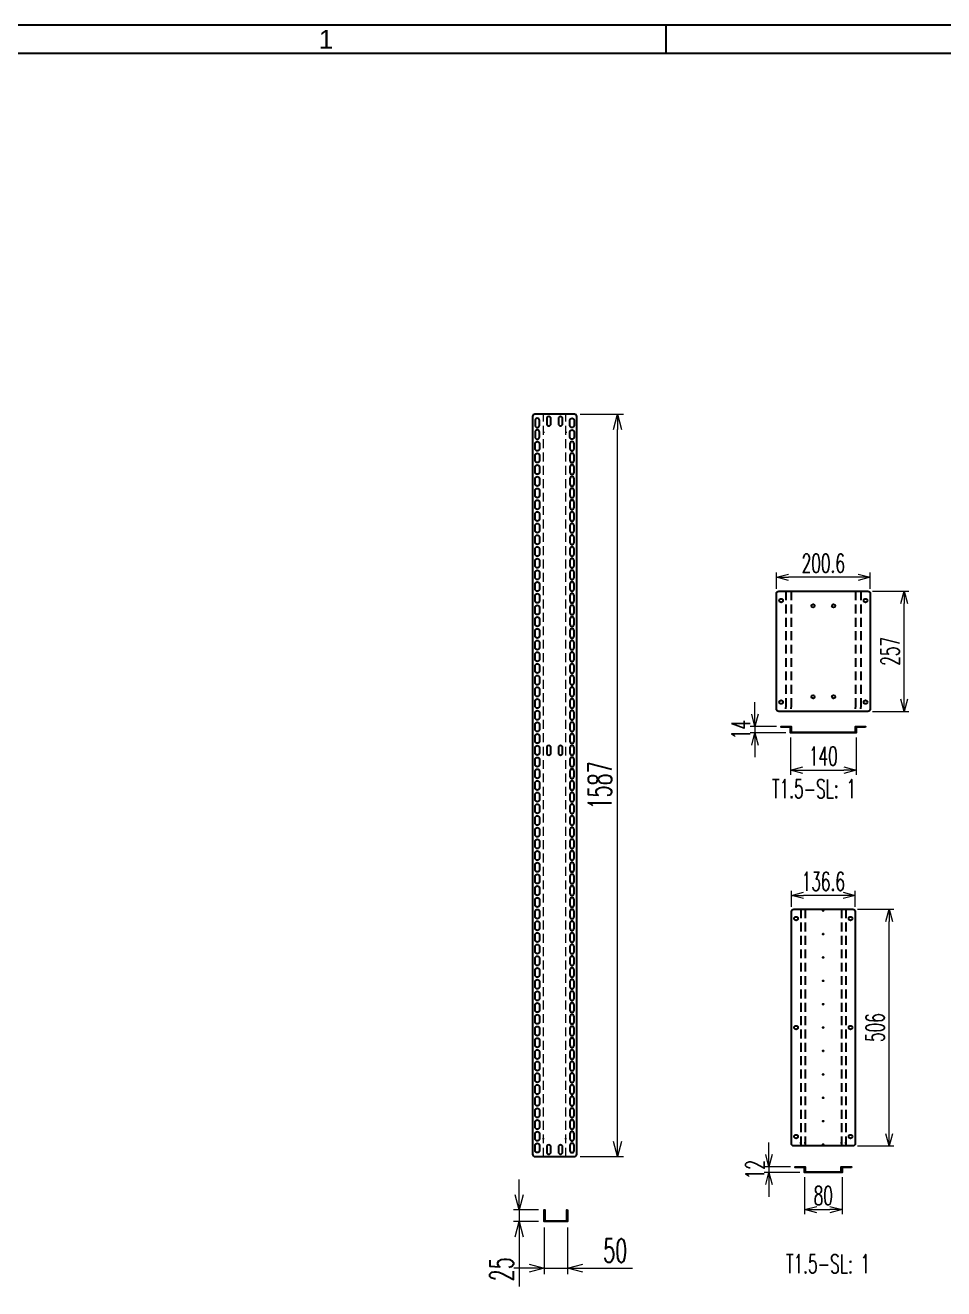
# Model space of a CAD drawing. Header units: millimetres. Extents: x 28713 to 59118, y -54378 to -19615.
# Drawn here: x 53323 to 55287, y -36342 to -33641 of the extents above; entities that cross this region are included whole.
import ezdxf
from ezdxf.enums import TextEntityAlignment as Align

# ---------------------------------------------------------------- set-up
doc = ezdxf.new("R2010")
doc.units = ezdxf.units.MM
doc.header["$LTSCALE"] = 3
doc.linetypes.add('HIDDEN', pattern=[9.525, 6.35, -3.175])
doc.layers.add('@.DM. NÉT ĐỨT', color=8, linetype='HIDDEN', lineweight=9)
for name, color, linetype in [('@.HIDDEN', 8, 'HIDDEN'), ('@.TEXT', 7, 'Continuous'), ('@.VISIBLE', 7, 'Continuous'), ('dim', 7, 'Continuous')]:
    doc.layers.add(name, color=color, linetype=linetype)
doc.styles.add('Ann_w01', font='romans.shx', dxfattribs={"width": 0.6, "bigfont": 'chineset.shx'})
doc.styles.add('Arial', font='arial.ttf')
doc.dimstyles.new('Dim 01_SC20', dxfattribs={"dimscale": 20, "dimtxt": 2, "dimasz": 1.3, "dimexe": 0.5, "dimexo": 0.5, "dimgap": 0.5, "dimtad": 1, "dimdec": 1, "dimzin": 12, "dimdsep": 46, "dimtxsty": 'Ann_w01', "dimblk": 'OPEN30', "dimcen": 1.5, "dimclrd": 6, "dimclre": 6, "dimclrt": 3, "dimadec": 1, "dimazin": 3, "dimtm": 1e-09, "dimtfac": 1, "dimtdec": 1, "dimtix": 1, "dimtmove": 0, "dimatfit": 3, "dimldrblk": 'OPEN30', "dimfxl": 1, "dimtolj": 1, "dimlwd": 20, "dimlwe": 20, "dimarcsym": 0})
doc.dimstyles.new('Dim 01_SC25', dxfattribs={"dimscale": 25, "dimtxt": 2, "dimasz": 1.3, "dimexe": 0.5, "dimexo": 0.5, "dimgap": 0.5, "dimtad": 1, "dimdec": 1, "dimzin": 12, "dimdsep": 46, "dimtxsty": 'Ann_w01', "dimblk": 'OPEN30', "dimcen": 1.5, "dimclrd": 6, "dimclre": 6, "dimclrt": 3, "dimadec": 1, "dimazin": 3, "dimtm": 1e-09, "dimtfac": 1, "dimtdec": 1, "dimtmove": 0, "dimatfit": 3, "dimldrblk": 'OPEN30', "dimfxl": 1, "dimtolj": 1, "dimlwd": 20, "dimlwe": 20, "dimarcsym": 0})

# ---------------------------------------------------------------- blocks, each defined once
blk = doc.blocks.new('_Open30')
at = {"color": 0, "linetype": 'ByBlock', "lineweight": -2}
for p, q in [((-1, 0.268), (0, 0)), ((0, 0), (-1, -0.268)), ((0, 0), (-1, 0))]:
    blk.add_line(p, q, dxfattribs=at)
blk = doc.blocks.new('*D139')
at = {"layer": 'Defpoints', "color": 0, "transparency": 16777216}
for p in [(54432.7, -36198.8), (54482.7, -36198.8), (54482.7, -36298.3)]:
    blk.add_point(p, dxfattribs=at)
at = {"layer": 'dim', "color": 6, "lineweight": 20, "transparency": 16777216}
for p, q in [((54432.7, -36211.3), (54432.7, -36310.8)), ((54482.7, -36211.3), (54482.7, -36310.8)), ((54400.2, -36298.3), (54367.7, -36298.3)), ((54432.7, -36298.3), (54482.7, -36298.3)), ((54515.2, -36298.3), (54621.3, -36298.3))]:
    blk.add_line(p, q, dxfattribs=at)
at = {"layer": 'dim', "color": 6, "lineweight": 20, "transparency": 16777216, "xscale": 32.5, "yscale": 32.5, "zscale": 32.5}
blk.add_blockref('_Open30', (54432.7, -36298.3), dxfattribs=at)
at = {"layer": 'dim', "color": 6, "lineweight": 20, "transparency": 16777216, "xscale": 32.5, "yscale": 32.5, "zscale": 32.5, "rotation": 180}
blk.add_blockref('_Open30', (54482.7, -36298.3), dxfattribs=at)
at = {"layer": 'dim', "color": 3, "transparency": 16777216, "insert": (54584.5, -36260.8), "char_height": 50, "attachment_point": 5, "style": 'Ann_w01'}
blk.add_mtext('\\A1;50', dxfattribs=at)
blk = doc.blocks.new('*D140')
at = {"layer": 'Defpoints', "color": 0, "transparency": 16777216}
for p in [(54432.7, -36173.8), (54379.1, -36198.8), (54432.7, -36198.8)]:
    blk.add_point(p, dxfattribs=at)
at = {"layer": 'dim', "color": 6, "lineweight": 20, "transparency": 16777216}
for p, q in [((54379.1, -36141.3), (54379.1, -36108.8)), ((54420.2, -36173.8), (54366.6, -36173.8)), ((54379.1, -36173.8), (54379.1, -36198.8)), ((54420.2, -36198.8), (54366.6, -36198.8)), ((54379.1, -36231.3), (54379.1, -36337.4))]:
    blk.add_line(p, q, dxfattribs=at)
at = {"layer": 'dim', "color": 6, "lineweight": 20, "transparency": 16777216, "xscale": 32.5, "yscale": 32.5, "zscale": 32.5}
for p, rotation in [((54379.1, -36173.8), 270), ((54379.1, -36198.8), 90)]:
    blk.add_blockref('_Open30', p, dxfattribs=dict(at, rotation=rotation))
at = {"layer": 'dim', "color": 3, "transparency": 16777216, "insert": (54341.6, -36300.6), "char_height": 50, "attachment_point": 5, "rotation": 90, "style": 'Ann_w01'}
blk.add_mtext('\\A1;25', dxfattribs=at)
blk = doc.blocks.new('*D141')
at = {"layer": 'Defpoints', "color": 0, "transparency": 16777216}
for p in [(54497.1, -34472.8), (54589.3, -34472.8), (54497.1, -36059.8)]:
    blk.add_point(p, dxfattribs=at)
at = {"layer": 'dim', "color": 6, "lineweight": 20, "transparency": 16777216}
for p, q in [((54509.6, -34472.8), (54601.8, -34472.8)), ((54589.3, -36027.3), (54589.3, -34505.3)), ((54509.6, -36059.8), (54601.8, -36059.8))]:
    blk.add_line(p, q, dxfattribs=at)
at = {"layer": 'dim', "color": 6, "lineweight": 20, "transparency": 16777216, "xscale": 32.5, "yscale": 32.5, "zscale": 32.5}
for p, rotation in [((54589.3, -34472.8), 90), ((54589.3, -36059.8), 270)]:
    blk.add_blockref('_Open30', p, dxfattribs=dict(at, rotation=rotation))
at = {"layer": 'dim', "color": 3, "transparency": 16777216, "insert": (54551.8, -35266.3), "char_height": 50, "attachment_point": 5, "rotation": 90, "style": 'Ann_w01'}
blk.add_mtext('\\A1;1587', dxfattribs=at)
blk = doc.blocks.new('KHUNG BAN VE (Made by Tung)')
at = {"layer": '@.VISIBLE', "color": 8}
blk.add_line((75.75, 207), (75.75, 210), dxfattribs=at)
for points in [[(0, 0), (297, 0), (297, 210), (0, 210)], [(3, 3), (294, 3), (294, 207), (3, 207)]]:
    blk.add_lwpolyline(points, close=True, dxfattribs=at)
at = {"layer": '@.TEXT', "color": 1, "style": 'Arial'}
blk.add_text('1', height=2, dxfattribs=at).set_placement((39.375, 208.5), align=Align.MIDDLE_CENTER)
for tag, height, p in [('DESIGNER_NAME', 2, (38, 15.5)), ('PROJECT_CODE', 2, (258.5, 15.5)), ('SCALE', 2, (289, 15.5)), ('APPROVED_NAME', 2, (38, 10.5)), ('CUSTOMER_NAME', 2, (258.5, 10.5)), ('PAGE', 2, (289, 10.5)), ('DRAWING_NAME', 4, (173, 8)), ('TOTAL', 2, (289, 5.5))]:
    blk.add_attdef(tag, text='', height=height, dxfattribs=at).set_placement(p, align=Align.MIDDLE_CENTER)
blk = doc.blocks.new('*D263')
at = {"layer": 'Defpoints', "color": 0, "transparency": 16777216}
for p in [(54989.3, -36093.6), (55069.3, -36093.6), (55069.3, -36173.1)]:
    blk.add_point(p, dxfattribs=at)
at = {"layer": 'dim', "color": 6, "lineweight": 20, "transparency": 16777216}
for p, q in [((54989.3, -36103.6), (54989.3, -36183.1)), ((55069.3, -36103.6), (55069.3, -36183.1)), ((55015.3, -36173.1), (55043.3, -36173.1))]:
    blk.add_line(p, q, dxfattribs=at)
at = {"layer": 'dim', "color": 6, "lineweight": 20, "transparency": 16777216, "xscale": 26, "yscale": 26, "zscale": 26, "rotation": 180}
blk.add_blockref('_Open30', (54989.3, -36173.1), dxfattribs=at)
at = {"layer": 'dim', "color": 6, "lineweight": 20, "transparency": 16777216, "xscale": 26, "yscale": 26, "zscale": 26}
blk.add_blockref('_Open30', (55069.3, -36173.1), dxfattribs=at)
at = {"layer": 'dim', "color": 3, "transparency": 16777216, "insert": (55029.3, -36143.1), "char_height": 40, "attachment_point": 5, "style": 'Ann_w01'}
blk.add_mtext('\\A1;80', dxfattribs=at)
blk = doc.blocks.new('*D264')
at = {"layer": 'Defpoints', "color": 0, "transparency": 16777216}
for p in [(54969.3, -36081.6), (54913.2, -36093.6), (54989.3, -36093.6)]:
    blk.add_point(p, dxfattribs=at)
at = {"layer": 'dim', "color": 6, "lineweight": 20, "transparency": 16777216}
for p, q in [((54913.2, -36055.6), (54913.2, -36029.6)), ((54959.3, -36081.6), (54903.2, -36081.6)), ((54913.2, -36081.6), (54913.2, -36093.6)), ((54979.3, -36093.6), (54903.2, -36093.6)), ((54913.2, -36119.6), (54913.2, -36145.6))]:
    blk.add_line(p, q, dxfattribs=at)
at = {"layer": 'dim', "color": 6, "lineweight": 20, "transparency": 16777216, "xscale": 26, "yscale": 26, "zscale": 26}
for p, rotation in [((54913.2, -36081.6), 270), ((54913.2, -36093.6), 90)]:
    blk.add_blockref('_Open30', p, dxfattribs=dict(at, rotation=rotation))
at = {"layer": 'dim', "color": 3, "transparency": 16777216, "insert": (54883.2, -36087.6), "char_height": 40, "attachment_point": 5, "rotation": 90, "style": 'Ann_w01'}
blk.add_mtext('\\A1;12', dxfattribs=at)
blk = doc.blocks.new('*D265')
at = {"layer": 'Defpoints', "color": 0, "transparency": 16777216}
for p in [(55092.6, -35531), (55170.2, -35531), (55092.6, -36037)]:
    blk.add_point(p, dxfattribs=at)
at = {"layer": 'dim', "color": 6, "lineweight": 20, "transparency": 16777216}
for p, q in [((55102.6, -35531), (55180.2, -35531)), ((55170.2, -36011), (55170.2, -35557)), ((55102.6, -36037), (55180.2, -36037))]:
    blk.add_line(p, q, dxfattribs=at)
at = {"layer": 'dim', "color": 6, "lineweight": 20, "transparency": 16777216, "xscale": 26, "yscale": 26, "zscale": 26}
for p, rotation in [((55170.2, -35531), 90), ((55170.2, -36037), 270)]:
    blk.add_blockref('_Open30', p, dxfattribs=dict(at, rotation=rotation))
at = {"layer": 'dim', "color": 3, "transparency": 16777216, "insert": (55140.2, -35784), "char_height": 40, "attachment_point": 5, "rotation": 90, "style": 'Ann_w01'}
blk.add_mtext('\\A1;506', dxfattribs=at)
blk = doc.blocks.new('*D266')
at = {"layer": 'Defpoints', "color": 0, "transparency": 16777216}
for p in [(54961, -35501.4), (54961, -35536), (55097.6, -35536)]:
    blk.add_point(p, dxfattribs=at)
at = {"layer": 'dim', "color": 6, "lineweight": 20, "transparency": 16777216}
for p, q in [((54961, -35526), (54961, -35491.4)), ((55071.6, -35501.4), (54987, -35501.4)), ((55097.6, -35526), (55097.6, -35491.4))]:
    blk.add_line(p, q, dxfattribs=at)
at = {"layer": 'dim', "color": 6, "lineweight": 20, "transparency": 16777216, "xscale": 26, "yscale": 26, "zscale": 26, "rotation": 180}
blk.add_blockref('_Open30', (54961, -35501.4), dxfattribs=at)
at = {"layer": 'dim', "color": 6, "lineweight": 20, "transparency": 16777216, "xscale": 26, "yscale": 26, "zscale": 26}
blk.add_blockref('_Open30', (55097.6, -35501.4), dxfattribs=at)
at = {"layer": 'dim', "color": 3, "transparency": 16777216, "insert": (55029.3, -35471.4), "char_height": 40, "attachment_point": 5, "style": 'Ann_w01'}
blk.add_mtext('\\A1;136.6', dxfattribs=at)
blk = doc.blocks.new('*D279')
at = {"layer": 'Defpoints', "color": 0, "transparency": 16777216}
for p in [(54959.3, -35154.1), (55099.3, -35154.1), (55099.3, -35233.7)]:
    blk.add_point(p, dxfattribs=at)
at = {"layer": 'dim', "color": 6, "lineweight": 20, "transparency": 16777216}
for p, q in [((54959.3, -35164.1), (54959.3, -35243.7)), ((55099.3, -35164.1), (55099.3, -35243.7)), ((54985.3, -35233.7), (55073.3, -35233.7))]:
    blk.add_line(p, q, dxfattribs=at)
at = {"layer": 'dim', "color": 6, "lineweight": 20, "transparency": 16777216, "xscale": 26, "yscale": 26, "zscale": 26, "rotation": 180}
blk.add_blockref('_Open30', (54959.3, -35233.7), dxfattribs=at)
at = {"layer": 'dim', "color": 6, "lineweight": 20, "transparency": 16777216, "xscale": 26, "yscale": 26, "zscale": 26}
blk.add_blockref('_Open30', (55099.3, -35233.7), dxfattribs=at)
at = {"layer": 'dim', "color": 3, "transparency": 16777216, "insert": (55029.3, -35203.7), "char_height": 40, "attachment_point": 5, "style": 'Ann_w01'}
blk.add_mtext('\\A1;140', dxfattribs=at)
blk = doc.blocks.new('*D280')
at = {"layer": 'Defpoints', "color": 0, "transparency": 16777216}
for p in [(54883.2, -35154.1), (54939.3, -35140.1), (54959.3, -35154.1)]:
    blk.add_point(p, dxfattribs=at)
at = {"layer": 'dim', "color": 6, "lineweight": 20, "transparency": 16777216}
for p, q in [((54883.2, -35114.1), (54883.2, -35088.1)), ((54929.3, -35140.1), (54873.2, -35140.1)), ((54949.3, -35154.1), (54873.2, -35154.1)), ((54883.2, -35140.1), (54883.2, -35154.1)), ((54883.2, -35180.1), (54883.2, -35206.1))]:
    blk.add_line(p, q, dxfattribs=at)
at = {"layer": 'dim', "color": 6, "lineweight": 20, "transparency": 16777216, "xscale": 26, "yscale": 26, "zscale": 26}
for p, rotation in [((54883.2, -35140.1), 270), ((54883.2, -35154.1), 90)]:
    blk.add_blockref('_Open30', p, dxfattribs=dict(at, rotation=rotation))
at = {"layer": 'dim', "color": 3, "transparency": 16777216, "insert": (54853.2, -35147.1), "char_height": 40, "attachment_point": 5, "rotation": 90, "style": 'Ann_w01'}
blk.add_mtext('\\A1;14', dxfattribs=at)
blk = doc.blocks.new('*D281')
at = {"layer": 'Defpoints', "color": 0, "transparency": 16777216}
for p in [(55124.6, -34851.2), (55202.2, -34851.2), (55124.6, -35108.2)]:
    blk.add_point(p, dxfattribs=at)
at = {"layer": 'dim', "color": 6, "lineweight": 20, "transparency": 16777216}
for p, q in [((55134.6, -34851.2), (55212.2, -34851.2)), ((55202.2, -35082.2), (55202.2, -34877.2)), ((55134.6, -35108.2), (55212.2, -35108.2))]:
    blk.add_line(p, q, dxfattribs=at)
at = {"layer": 'dim', "color": 6, "lineweight": 20, "transparency": 16777216, "xscale": 26, "yscale": 26, "zscale": 26}
for p, rotation in [((55202.2, -34851.2), 90), ((55202.2, -35108.2), 270)]:
    blk.add_blockref('_Open30', p, dxfattribs=dict(at, rotation=rotation))
at = {"layer": 'dim', "color": 3, "transparency": 16777216, "insert": (55172.2, -34979.7), "char_height": 40, "attachment_point": 5, "rotation": 90, "style": 'Ann_w01'}
blk.add_mtext('\\A1;257', dxfattribs=at)
blk = doc.blocks.new('*D282')
at = {"layer": 'Defpoints', "color": 0, "transparency": 16777216}
for p in [(54929, -34821.5), (54929, -34856.2), (55129.6, -34856.2)]:
    blk.add_point(p, dxfattribs=at)
at = {"layer": 'dim', "color": 6, "lineweight": 20, "transparency": 16777216}
for p, q in [((54929, -34846.2), (54929, -34811.5)), ((55129.6, -34846.2), (55129.6, -34811.5)), ((55103.6, -34821.5), (54955, -34821.5))]:
    blk.add_line(p, q, dxfattribs=at)
at = {"layer": 'dim', "color": 6, "lineweight": 20, "transparency": 16777216, "xscale": 26, "yscale": 26, "zscale": 26, "rotation": 180}
blk.add_blockref('_Open30', (54929, -34821.5), dxfattribs=at)
at = {"layer": 'dim', "color": 6, "lineweight": 20, "transparency": 16777216, "xscale": 26, "yscale": 26, "zscale": 26}
blk.add_blockref('_Open30', (55129.6, -34821.5), dxfattribs=at)
at = {"layer": 'dim', "color": 3, "transparency": 16777216, "insert": (55029.3, -34791.5), "char_height": 40, "attachment_point": 5, "style": 'Ann_w01'}
blk.add_mtext('\\A1;200.6', dxfattribs=at)

msp = doc.modelspace()

# ---------------------------------------------------------------- linework, layer by layer
at = {"color": 1}
for p, q in [((54431.32, -34510.28), (54431.32, -34512.28)), ((54478.52, -34510.28), (54478.52, -34512.28)), ((54431.32, -36022.32), (54431.32, -36020.32)), ((54478.52, -36022.32), (54478.52, -36020.32))]:
    msp.add_line(p, q, dxfattribs=at)
for points in [[(54497.12, -36059.8, 0.4142136), (54502.12, -36054.8), (54502.12, -34477.8, 0.4142136), (54497.12, -34472.8), (54412.72, -34472.8, 0.4142136), (54407.72, -34477.8), (54407.72, -36054.8, 0.4142136), (54412.72, -36059.8)], [(54422.22, -34496.8), (54422.22, -34485.8, 0.4142136), (54417.72, -34481.3), (54417.72, -34481.3, 0.4142136), (54413.22, -34485.8), (54413.22, -34496.8, 0.4142136), (54417.72, -34501.3), (54417.72, -34501.3, 0.4142136)], [(54446.92, -34493.3), (54446.92, -34482.3, 0.4142136), (54442.42, -34477.8), (54442.42, -34477.8, 0.4142136), (54437.92, -34482.3), (54437.92, -34493.3, 0.4142136), (54442.42, -34497.8), (54442.42, -34497.8, 0.4142136)], [(54471.92, -34493.3), (54471.92, -34482.3, 0.4142136), (54467.42, -34477.8), (54467.42, -34477.8, 0.4142136), (54462.92, -34482.3), (54462.92, -34493.3, 0.4142136), (54467.42, -34497.8), (54467.42, -34497.8, 0.4142136)], [(54487.62, -34496.8), (54487.62, -34485.8, -0.4142136), (54492.12, -34481.3), (54492.12, -34481.3, -0.4142136), (54496.62, -34485.8), (54496.62, -34496.8, -0.4142136), (54492.12, -34501.3), (54492.12, -34501.3, -0.4142136)], [(54422.22, -34521.8), (54422.22, -34510.8, 0.4142136), (54417.72, -34506.3), (54417.72, -34506.3, 0.4142136), (54413.22, -34510.8), (54413.22, -34521.8, 0.4142136), (54417.72, -34526.3), (54417.72, -34526.3, 0.4142136)], [(54487.62, -34521.8), (54487.62, -34510.8, -0.4142136), (54492.12, -34506.3), (54492.12, -34506.3, -0.4142136), (54496.62, -34510.8), (54496.62, -34521.8, -0.4142136), (54492.12, -34526.3), (54492.12, -34526.3, -0.4142136)], [(54422.22, -34535.8), (54422.22, -34546.8, -0.4142136), (54417.72, -34551.3), (54417.72, -34551.3, -0.4142136), (54413.22, -34546.8), (54413.22, -34535.8, -0.4142136), (54417.72, -34531.3), (54417.72, -34531.3, -0.4142136)], [(54487.62, -34535.8), (54487.62, -34546.8, 0.4142136), (54492.12, -34551.3), (54492.12, -34551.3, 0.4142136), (54496.62, -34546.8), (54496.62, -34535.8, 0.4142136), (54492.12, -34531.3), (54492.12, -34531.3, 0.4142136)], [(54422.22, -34560.8), (54422.22, -34571.8, -0.4142136), (54417.72, -34576.3), (54417.72, -34576.3, -0.4142136), (54413.22, -34571.8), (54413.22, -34560.8, -0.4142136), (54417.72, -34556.3), (54417.72, -34556.3, -0.4142136)], [(54487.62, -34560.8), (54487.62, -34571.8, 0.4142136), (54492.12, -34576.3), (54492.12, -34576.3, 0.4142136), (54496.62, -34571.8), (54496.62, -34560.8, 0.4142136), (54492.12, -34556.3), (54492.12, -34556.3, 0.4142136)], [(54422.22, -34585.8), (54422.22, -34596.8, -0.4142136), (54417.72, -34601.3), (54417.72, -34601.3, -0.4142136), (54413.22, -34596.8), (54413.22, -34585.8, -0.4142136), (54417.72, -34581.3), (54417.72, -34581.3, -0.4142136)], [(54487.62, -34585.8), (54487.62, -34596.8, 0.4142136), (54492.12, -34601.3), (54492.12, -34601.3, 0.4142136), (54496.62, -34596.8), (54496.62, -34585.8, 0.4142136), (54492.12, -34581.3), (54492.12, -34581.3, 0.4142136)], [(54422.22, -34610.8), (54422.22, -34621.8, -0.4142136), (54417.72, -34626.3), (54417.72, -34626.3, -0.4142136), (54413.22, -34621.8), (54413.22, -34610.8, -0.4142136), (54417.72, -34606.3), (54417.72, -34606.3, -0.4142136)], [(54487.62, -34610.8), (54487.62, -34621.8, 0.4142136), (54492.12, -34626.3), (54492.12, -34626.3, 0.4142136), (54496.62, -34621.8), (54496.62, -34610.8, 0.4142136), (54492.12, -34606.3), (54492.12, -34606.3, 0.4142136)], [(54422.22, -34635.8), (54422.22, -34646.8, -0.4142136), (54417.72, -34651.3), (54417.72, -34651.3, -0.4142136), (54413.22, -34646.8), (54413.22, -34635.8, -0.4142136), (54417.72, -34631.3), (54417.72, -34631.3, -0.4142136)], [(54487.62, -34635.8), (54487.62, -34646.8, 0.4142136), (54492.12, -34651.3), (54492.12, -34651.3, 0.4142136), (54496.62, -34646.8), (54496.62, -34635.8, 0.4142136), (54492.12, -34631.3), (54492.12, -34631.3, 0.4142136)], [(54422.22, -34660.8), (54422.22, -34671.8, -0.4142136), (54417.72, -34676.3), (54417.72, -34676.3, -0.4142136), (54413.22, -34671.8), (54413.22, -34660.8, -0.4142136), (54417.72, -34656.3), (54417.72, -34656.3, -0.4142136)], [(54487.62, -34660.8), (54487.62, -34671.8, 0.4142136), (54492.12, -34676.3), (54492.12, -34676.3, 0.4142136), (54496.62, -34671.8), (54496.62, -34660.8, 0.4142136), (54492.12, -34656.3), (54492.12, -34656.3, 0.4142136)], [(54422.22, -34685.8), (54422.22, -34696.8, -0.4142136), (54417.72, -34701.3), (54417.72, -34701.3, -0.4142136), (54413.22, -34696.8), (54413.22, -34685.8, -0.4142136), (54417.72, -34681.3), (54417.72, -34681.3, -0.4142136)], [(54487.62, -34685.8), (54487.62, -34696.8, 0.4142136), (54492.12, -34701.3), (54492.12, -34701.3, 0.4142136), (54496.62, -34696.8), (54496.62, -34685.8, 0.4142136), (54492.12, -34681.3), (54492.12, -34681.3, 0.4142136)], [(54422.22, -34710.8), (54422.22, -34721.8, -0.4142136), (54417.72, -34726.3), (54417.72, -34726.3, -0.4142136), (54413.22, -34721.8), (54413.22, -34710.8, -0.4142136), (54417.72, -34706.3), (54417.72, -34706.3, -0.4142136)], [(54422.22, -34735.8), (54422.22, -34746.8, -0.4142136), (54417.72, -34751.3), (54417.72, -34751.3, -0.4142136), (54413.22, -34746.8), (54413.22, -34735.8, -0.4142136), (54417.72, -34731.3), (54417.72, -34731.3, -0.4142136)], [(54487.62, -34710.8), (54487.62, -34721.8, 0.4142136), (54492.12, -34726.3), (54492.12, -34726.3, 0.4142136), (54496.62, -34721.8), (54496.62, -34710.8, 0.4142136), (54492.12, -34706.3), (54492.12, -34706.3, 0.4142136)], [(54487.62, -34735.8), (54487.62, -34746.8, 0.4142136), (54492.12, -34751.3), (54492.12, -34751.3, 0.4142136), (54496.62, -34746.8), (54496.62, -34735.8, 0.4142136), (54492.12, -34731.3), (54492.12, -34731.3, 0.4142136)], [(54422.22, -34760.8), (54422.22, -34771.8, -0.4142136), (54417.72, -34776.3), (54417.72, -34776.3, -0.4142136), (54413.22, -34771.8), (54413.22, -34760.8, -0.4142136), (54417.72, -34756.3), (54417.72, -34756.3, -0.4142136)], [(54487.62, -34760.8), (54487.62, -34771.8, 0.4142136), (54492.12, -34776.3), (54492.12, -34776.3, 0.4142136), (54496.62, -34771.8), (54496.62, -34760.8, 0.4142136), (54492.12, -34756.3), (54492.12, -34756.3, 0.4142136)], [(54422.22, -34785.8), (54422.22, -34796.8, -0.4142136), (54417.72, -34801.3), (54417.72, -34801.3, -0.4142136), (54413.22, -34796.8), (54413.22, -34785.8, -0.4142136), (54417.72, -34781.3), (54417.72, -34781.3, -0.4142136)], [(54487.62, -34785.8), (54487.62, -34796.8, 0.4142136), (54492.12, -34801.3), (54492.12, -34801.3, 0.4142136), (54496.62, -34796.8), (54496.62, -34785.8, 0.4142136), (54492.12, -34781.3), (54492.12, -34781.3, 0.4142136)], [(54422.22, -34810.8), (54422.22, -34821.8, -0.4142136), (54417.72, -34826.3), (54417.72, -34826.3, -0.4142136), (54413.22, -34821.8), (54413.22, -34810.8, -0.4142136), (54417.72, -34806.3), (54417.72, -34806.3, -0.4142136)], [(54487.62, -34810.8), (54487.62, -34821.8, 0.4142136), (54492.12, -34826.3), (54492.12, -34826.3, 0.4142136), (54496.62, -34821.8), (54496.62, -34810.8, 0.4142136), (54492.12, -34806.3), (54492.12, -34806.3, 0.4142136)], [(54422.22, -34835.8), (54422.22, -34846.8, -0.4142136), (54417.72, -34851.3), (54417.72, -34851.3, -0.4142136), (54413.22, -34846.8), (54413.22, -34835.8, -0.4142136), (54417.72, -34831.3), (54417.72, -34831.3, -0.4142136)], [(54487.62, -34835.8), (54487.62, -34846.8, 0.4142136), (54492.12, -34851.3), (54492.12, -34851.3, 0.4142136), (54496.62, -34846.8), (54496.62, -34835.8, 0.4142136), (54492.12, -34831.3), (54492.12, -34831.3, 0.4142136)], [(54422.22, -34860.8), (54422.22, -34871.8, -0.4142136), (54417.72, -34876.3), (54417.72, -34876.3, -0.4142136), (54413.22, -34871.8), (54413.22, -34860.8, -0.4142136), (54417.72, -34856.3), (54417.72, -34856.3, -0.4142136)], [(54487.62, -34860.8), (54487.62, -34871.8, 0.4142136), (54492.12, -34876.3), (54492.12, -34876.3, 0.4142136), (54496.62, -34871.8), (54496.62, -34860.8, 0.4142136), (54492.12, -34856.3), (54492.12, -34856.3, 0.4142136)], [(54422.22, -34885.8), (54422.22, -34896.8, -0.4142136), (54417.72, -34901.3), (54417.72, -34901.3, -0.4142136), (54413.22, -34896.8), (54413.22, -34885.8, -0.4142136), (54417.72, -34881.3), (54417.72, -34881.3, -0.4142136)], [(54487.62, -34885.8), (54487.62, -34896.8, 0.4142136), (54492.12, -34901.3), (54492.12, -34901.3, 0.4142136), (54496.62, -34896.8), (54496.62, -34885.8, 0.4142136), (54492.12, -34881.3), (54492.12, -34881.3, 0.4142136)], [(54422.22, -34910.8), (54422.22, -34921.8, -0.4142136), (54417.72, -34926.3), (54417.72, -34926.3, -0.4142136), (54413.22, -34921.8), (54413.22, -34910.8, -0.4142136), (54417.72, -34906.3), (54417.72, -34906.3, -0.4142136)], [(54487.62, -34910.8), (54487.62, -34921.8, 0.4142136), (54492.12, -34926.3), (54492.12, -34926.3, 0.4142136), (54496.62, -34921.8), (54496.62, -34910.8, 0.4142136), (54492.12, -34906.3), (54492.12, -34906.3, 0.4142136)], [(54422.22, -34935.8), (54422.22, -34946.8, -0.4142136), (54417.72, -34951.3), (54417.72, -34951.3, -0.4142136), (54413.22, -34946.8), (54413.22, -34935.8, -0.4142136), (54417.72, -34931.3), (54417.72, -34931.3, -0.4142136)], [(54487.62, -34935.8), (54487.62, -34946.8, 0.4142136), (54492.12, -34951.3), (54492.12, -34951.3, 0.4142136), (54496.62, -34946.8), (54496.62, -34935.8, 0.4142136), (54492.12, -34931.3), (54492.12, -34931.3, 0.4142136)], [(54422.22, -34960.8), (54422.22, -34971.8, -0.4142136), (54417.72, -34976.3), (54417.72, -34976.3, -0.4142136), (54413.22, -34971.8), (54413.22, -34960.8, -0.4142136), (54417.72, -34956.3), (54417.72, -34956.3, -0.4142136)], [(54487.62, -34960.8), (54487.62, -34971.8, 0.4142136), (54492.12, -34976.3), (54492.12, -34976.3, 0.4142136), (54496.62, -34971.8), (54496.62, -34960.8, 0.4142136), (54492.12, -34956.3), (54492.12, -34956.3, 0.4142136)], [(54422.22, -34985.8), (54422.22, -34996.8, -0.4142136), (54417.72, -35001.3), (54417.72, -35001.3, -0.4142136), (54413.22, -34996.8), (54413.22, -34985.8, -0.4142136), (54417.72, -34981.3), (54417.72, -34981.3, -0.4142136)], [(54487.62, -34985.8), (54487.62, -34996.8, 0.4142136), (54492.12, -35001.3), (54492.12, -35001.3, 0.4142136), (54496.62, -34996.8), (54496.62, -34985.8, 0.4142136), (54492.12, -34981.3), (54492.12, -34981.3, 0.4142136)], [(54422.22, -35010.8), (54422.22, -35021.8, -0.4142136), (54417.72, -35026.3), (54417.72, -35026.3, -0.4142136), (54413.22, -35021.8), (54413.22, -35010.8, -0.4142136), (54417.72, -35006.3), (54417.72, -35006.3, -0.4142136)], [(54487.62, -35010.8), (54487.62, -35021.8, 0.4142136), (54492.12, -35026.3), (54492.12, -35026.3, 0.4142136), (54496.62, -35021.8), (54496.62, -35010.8, 0.4142136), (54492.12, -35006.3), (54492.12, -35006.3, 0.4142136)], [(54422.22, -35035.8), (54422.22, -35046.8, -0.4142136), (54417.72, -35051.3), (54417.72, -35051.3, -0.4142136), (54413.22, -35046.8), (54413.22, -35035.8, -0.4142136), (54417.72, -35031.3), (54417.72, -35031.3, -0.4142136)], [(54487.62, -35035.8), (54487.62, -35046.8, 0.4142136), (54492.12, -35051.3), (54492.12, -35051.3, 0.4142136), (54496.62, -35046.8), (54496.62, -35035.8, 0.4142136), (54492.12, -35031.3), (54492.12, -35031.3, 0.4142136)], [(54422.22, -35060.8), (54422.22, -35071.8, -0.4142136), (54417.72, -35076.3), (54417.72, -35076.3, -0.4142136), (54413.22, -35071.8), (54413.22, -35060.8, -0.4142136), (54417.72, -35056.3), (54417.72, -35056.3, -0.4142136)], [(54422.22, -35085.8), (54422.22, -35096.8, -0.4142136), (54417.72, -35101.3), (54417.72, -35101.3, -0.4142136), (54413.22, -35096.8), (54413.22, -35085.8, -0.4142136), (54417.72, -35081.3), (54417.72, -35081.3, -0.4142136)], [(54487.62, -35060.8), (54487.62, -35071.8, 0.4142136), (54492.12, -35076.3), (54492.12, -35076.3, 0.4142136), (54496.62, -35071.8), (54496.62, -35060.8, 0.4142136), (54492.12, -35056.3), (54492.12, -35056.3, 0.4142136)], [(54487.62, -35085.8), (54487.62, -35096.8, 0.4142136), (54492.12, -35101.3), (54492.12, -35101.3, 0.4142136), (54496.62, -35096.8), (54496.62, -35085.8, 0.4142136), (54492.12, -35081.3), (54492.12, -35081.3, 0.4142136)], [(54422.22, -35110.8), (54422.22, -35121.8, -0.4142136), (54417.72, -35126.3), (54417.72, -35126.3, -0.4142136), (54413.22, -35121.8), (54413.22, -35110.8, -0.4142136), (54417.72, -35106.3), (54417.72, -35106.3, -0.4142136)], [(54487.62, -35110.8), (54487.62, -35121.8, 0.4142136), (54492.12, -35126.3), (54492.12, -35126.3, 0.4142136), (54496.62, -35121.8), (54496.62, -35110.8, 0.4142136), (54492.12, -35106.3), (54492.12, -35106.3, 0.4142136)], [(54422.22, -35135.8), (54422.22, -35146.8, -0.4142136), (54417.72, -35151.3), (54417.72, -35151.3, -0.4142136), (54413.22, -35146.8), (54413.22, -35135.8, -0.4142136), (54417.72, -35131.3), (54417.72, -35131.3, -0.4142136)], [(54487.62, -35135.8), (54487.62, -35146.8, 0.4142136), (54492.12, -35151.3), (54492.12, -35151.3, 0.4142136), (54496.62, -35146.8), (54496.62, -35135.8, 0.4142136), (54492.12, -35131.3), (54492.12, -35131.3, 0.4142136)], [(54422.22, -35160.8), (54422.22, -35171.8, -0.4142136), (54417.72, -35176.3), (54417.72, -35176.3, -0.4142136), (54413.22, -35171.8), (54413.22, -35160.8, -0.4142136), (54417.72, -35156.3), (54417.72, -35156.3, -0.4142136)], [(54487.62, -35160.8), (54487.62, -35171.8, 0.4142136), (54492.12, -35176.3), (54492.12, -35176.3, 0.4142136), (54496.62, -35171.8), (54496.62, -35160.8, 0.4142136), (54492.12, -35156.3), (54492.12, -35156.3, 0.4142136)], [(54422.22, -35185.8), (54422.22, -35196.8, -0.4142136), (54417.72, -35201.3), (54417.72, -35201.3, -0.4142136), (54413.22, -35196.8), (54413.22, -35185.8, -0.4142136), (54417.72, -35181.3), (54417.72, -35181.3, -0.4142136)], [(54446.92, -35196.8), (54446.92, -35185.8, 0.4142136), (54442.42, -35181.3), (54442.42, -35181.3, 0.4142136), (54437.92, -35185.8), (54437.92, -35196.8, 0.4142136), (54442.42, -35201.3), (54442.42, -35201.3, 0.4142136)], [(54471.92, -35196.8), (54471.92, -35185.8, 0.4142136), (54467.42, -35181.3), (54467.42, -35181.3, 0.4142136), (54462.92, -35185.8), (54462.92, -35196.8, 0.4142136), (54467.42, -35201.3), (54467.42, -35201.3, 0.4142136)], [(54487.62, -35185.8), (54487.62, -35196.8, 0.4142136), (54492.12, -35201.3), (54492.12, -35201.3, 0.4142136), (54496.62, -35196.8), (54496.62, -35185.8, 0.4142136), (54492.12, -35181.3), (54492.12, -35181.3, 0.4142136)], [(54422.22, -35210.8), (54422.22, -35221.8, -0.4142136), (54417.72, -35226.3), (54417.72, -35226.3, -0.4142136), (54413.22, -35221.8), (54413.22, -35210.8, -0.4142136), (54417.72, -35206.3), (54417.72, -35206.3, -0.4142136)], [(54487.62, -35210.8), (54487.62, -35221.8, 0.4142136), (54492.12, -35226.3), (54492.12, -35226.3, 0.4142136), (54496.62, -35221.8), (54496.62, -35210.8, 0.4142136), (54492.12, -35206.3), (54492.12, -35206.3, 0.4142136)], [(54422.22, -35235.8), (54422.22, -35246.8, -0.4142136), (54417.72, -35251.3), (54417.72, -35251.3, -0.4142136), (54413.22, -35246.8), (54413.22, -35235.8, -0.4142136), (54417.72, -35231.3), (54417.72, -35231.3, -0.4142136)], [(54487.62, -35235.8), (54487.62, -35246.8, 0.4142136), (54492.12, -35251.3), (54492.12, -35251.3, 0.4142136), (54496.62, -35246.8), (54496.62, -35235.8, 0.4142136), (54492.12, -35231.3), (54492.12, -35231.3, 0.4142136)], [(54422.22, -35260.8), (54422.22, -35271.8, -0.4142136), (54417.72, -35276.3), (54417.72, -35276.3, -0.4142136), (54413.22, -35271.8), (54413.22, -35260.8, -0.4142136), (54417.72, -35256.3), (54417.72, -35256.3, -0.4142136)], [(54487.62, -35260.8), (54487.62, -35271.8, 0.4142136), (54492.12, -35276.3), (54492.12, -35276.3, 0.4142136), (54496.62, -35271.8), (54496.62, -35260.8, 0.4142136), (54492.12, -35256.3), (54492.12, -35256.3, 0.4142136)], [(54422.22, -35285.8), (54422.22, -35296.8, -0.4142136), (54417.72, -35301.3), (54417.72, -35301.3, -0.4142136), (54413.22, -35296.8), (54413.22, -35285.8, -0.4142136), (54417.72, -35281.3), (54417.72, -35281.3, -0.4142136)], [(54487.62, -35285.8), (54487.62, -35296.8, 0.4142136), (54492.12, -35301.3), (54492.12, -35301.3, 0.4142136), (54496.62, -35296.8), (54496.62, -35285.8, 0.4142136), (54492.12, -35281.3), (54492.12, -35281.3, 0.4142136)], [(54422.22, -35310.8), (54422.22, -35321.8, -0.4142136), (54417.72, -35326.3), (54417.72, -35326.3, -0.4142136), (54413.22, -35321.8), (54413.22, -35310.8, -0.4142136), (54417.72, -35306.3), (54417.72, -35306.3, -0.4142136)], [(54487.62, -35310.8), (54487.62, -35321.8, 0.4142136), (54492.12, -35326.3), (54492.12, -35326.3, 0.4142136), (54496.62, -35321.8), (54496.62, -35310.8, 0.4142136), (54492.12, -35306.3), (54492.12, -35306.3, 0.4142136)], [(54422.22, -35335.8), (54422.22, -35346.8, -0.4142136), (54417.72, -35351.3), (54417.72, -35351.3, -0.4142136), (54413.22, -35346.8), (54413.22, -35335.8, -0.4142136), (54417.72, -35331.3), (54417.72, -35331.3, -0.4142136)], [(54487.62, -35335.8), (54487.62, -35346.8, 0.4142136), (54492.12, -35351.3), (54492.12, -35351.3, 0.4142136), (54496.62, -35346.8), (54496.62, -35335.8, 0.4142136), (54492.12, -35331.3), (54492.12, -35331.3, 0.4142136)], [(54422.22, -35360.8), (54422.22, -35371.8, -0.4142136), (54417.72, -35376.3), (54417.72, -35376.3, -0.4142136), (54413.22, -35371.8), (54413.22, -35360.8, -0.4142136), (54417.72, -35356.3), (54417.72, -35356.3, -0.4142136)], [(54487.62, -35360.8), (54487.62, -35371.8, 0.4142136), (54492.12, -35376.3), (54492.12, -35376.3, 0.4142136), (54496.62, -35371.8), (54496.62, -35360.8, 0.4142136), (54492.12, -35356.3), (54492.12, -35356.3, 0.4142136)], [(54422.22, -35385.8), (54422.22, -35396.8, -0.4142136), (54417.72, -35401.3), (54417.72, -35401.3, -0.4142136), (54413.22, -35396.8), (54413.22, -35385.8, -0.4142136), (54417.72, -35381.3), (54417.72, -35381.3, -0.4142136)], [(54422.22, -35410.8), (54422.22, -35421.8, -0.4142136), (54417.72, -35426.3), (54417.72, -35426.3, -0.4142136), (54413.22, -35421.8), (54413.22, -35410.8, -0.4142136), (54417.72, -35406.3), (54417.72, -35406.3, -0.4142136)], [(54487.62, -35385.8), (54487.62, -35396.8, 0.4142136), (54492.12, -35401.3), (54492.12, -35401.3, 0.4142136), (54496.62, -35396.8), (54496.62, -35385.8, 0.4142136), (54492.12, -35381.3), (54492.12, -35381.3, 0.4142136)], [(54487.62, -35410.8), (54487.62, -35421.8, 0.4142136), (54492.12, -35426.3), (54492.12, -35426.3, 0.4142136), (54496.62, -35421.8), (54496.62, -35410.8, 0.4142136), (54492.12, -35406.3), (54492.12, -35406.3, 0.4142136)], [(54422.22, -35435.8), (54422.22, -35446.8, -0.4142136), (54417.72, -35451.3), (54417.72, -35451.3, -0.4142136), (54413.22, -35446.8), (54413.22, -35435.8, -0.4142136), (54417.72, -35431.3), (54417.72, -35431.3, -0.4142136)], [(54487.62, -35435.8), (54487.62, -35446.8, 0.4142136), (54492.12, -35451.3), (54492.12, -35451.3, 0.4142136), (54496.62, -35446.8), (54496.62, -35435.8, 0.4142136), (54492.12, -35431.3), (54492.12, -35431.3, 0.4142136)], [(54422.22, -35460.8), (54422.22, -35471.8, -0.4142136), (54417.72, -35476.3), (54417.72, -35476.3, -0.4142136), (54413.22, -35471.8), (54413.22, -35460.8, -0.4142136), (54417.72, -35456.3), (54417.72, -35456.3, -0.4142136)], [(54487.62, -35460.8), (54487.62, -35471.8, 0.4142136), (54492.12, -35476.3), (54492.12, -35476.3, 0.4142136), (54496.62, -35471.8), (54496.62, -35460.8, 0.4142136), (54492.12, -35456.3), (54492.12, -35456.3, 0.4142136)], [(54422.22, -35485.8), (54422.22, -35496.8, -0.4142136), (54417.72, -35501.3), (54417.72, -35501.3, -0.4142136), (54413.22, -35496.8), (54413.22, -35485.8, -0.4142136), (54417.72, -35481.3), (54417.72, -35481.3, -0.4142136)], [(54487.62, -35485.8), (54487.62, -35496.8, 0.4142136), (54492.12, -35501.3), (54492.12, -35501.3, 0.4142136), (54496.62, -35496.8), (54496.62, -35485.8, 0.4142136), (54492.12, -35481.3), (54492.12, -35481.3, 0.4142136)], [(54422.22, -35510.8), (54422.22, -35521.8, -0.4142136), (54417.72, -35526.3), (54417.72, -35526.3, -0.4142136), (54413.22, -35521.8), (54413.22, -35510.8, -0.4142136), (54417.72, -35506.3), (54417.72, -35506.3, -0.4142136)], [(54487.62, -35510.8), (54487.62, -35521.8, 0.4142136), (54492.12, -35526.3), (54492.12, -35526.3, 0.4142136), (54496.62, -35521.8), (54496.62, -35510.8, 0.4142136), (54492.12, -35506.3), (54492.12, -35506.3, 0.4142136)], [(54422.22, -35535.8), (54422.22, -35546.8, -0.4142136), (54417.72, -35551.3), (54417.72, -35551.3, -0.4142136), (54413.22, -35546.8), (54413.22, -35535.8, -0.4142136), (54417.72, -35531.3), (54417.72, -35531.3, -0.4142136)], [(54487.62, -35535.8), (54487.62, -35546.8, 0.4142136), (54492.12, -35551.3), (54492.12, -35551.3, 0.4142136), (54496.62, -35546.8), (54496.62, -35535.8, 0.4142136), (54492.12, -35531.3), (54492.12, -35531.3, 0.4142136)], [(54422.22, -35560.8), (54422.22, -35571.8, -0.4142136), (54417.72, -35576.3), (54417.72, -35576.3, -0.4142136), (54413.22, -35571.8), (54413.22, -35560.8, -0.4142136), (54417.72, -35556.3), (54417.72, -35556.3, -0.4142136)], [(54487.62, -35560.8), (54487.62, -35571.8, 0.4142136), (54492.12, -35576.3), (54492.12, -35576.3, 0.4142136), (54496.62, -35571.8), (54496.62, -35560.8, 0.4142136), (54492.12, -35556.3), (54492.12, -35556.3, 0.4142136)], [(54422.22, -35585.8), (54422.22, -35596.8, -0.4142136), (54417.72, -35601.3), (54417.72, -35601.3, -0.4142136), (54413.22, -35596.8), (54413.22, -35585.8, -0.4142136), (54417.72, -35581.3), (54417.72, -35581.3, -0.4142136)], [(54487.62, -35585.8), (54487.62, -35596.8, 0.4142136), (54492.12, -35601.3), (54492.12, -35601.3, 0.4142136), (54496.62, -35596.8), (54496.62, -35585.8, 0.4142136), (54492.12, -35581.3), (54492.12, -35581.3, 0.4142136)], [(54422.22, -35610.8), (54422.22, -35621.8, -0.4142136), (54417.72, -35626.3), (54417.72, -35626.3, -0.4142136), (54413.22, -35621.8), (54413.22, -35610.8, -0.4142136), (54417.72, -35606.3), (54417.72, -35606.3, -0.4142136)], [(54487.62, -35610.8), (54487.62, -35621.8, 0.4142136), (54492.12, -35626.3), (54492.12, -35626.3, 0.4142136), (54496.62, -35621.8), (54496.62, -35610.8, 0.4142136), (54492.12, -35606.3), (54492.12, -35606.3, 0.4142136)], [(54422.22, -35635.8), (54422.22, -35646.8, -0.4142136), (54417.72, -35651.3), (54417.72, -35651.3, -0.4142136), (54413.22, -35646.8), (54413.22, -35635.8, -0.4142136), (54417.72, -35631.3), (54417.72, -35631.3, -0.4142136)], [(54487.62, -35635.8), (54487.62, -35646.8, 0.4142136), (54492.12, -35651.3), (54492.12, -35651.3, 0.4142136), (54496.62, -35646.8), (54496.62, -35635.8, 0.4142136), (54492.12, -35631.3), (54492.12, -35631.3, 0.4142136)], [(54422.22, -35660.8), (54422.22, -35671.8, -0.4142136), (54417.72, -35676.3), (54417.72, -35676.3, -0.4142136), (54413.22, -35671.8), (54413.22, -35660.8, -0.4142136), (54417.72, -35656.3), (54417.72, -35656.3, -0.4142136)], [(54487.62, -35660.8), (54487.62, -35671.8, 0.4142136), (54492.12, -35676.3), (54492.12, -35676.3, 0.4142136), (54496.62, -35671.8), (54496.62, -35660.8, 0.4142136), (54492.12, -35656.3), (54492.12, -35656.3, 0.4142136)], [(54422.22, -35685.8), (54422.22, -35696.8, -0.4142136), (54417.72, -35701.3), (54417.72, -35701.3, -0.4142136), (54413.22, -35696.8), (54413.22, -35685.8, -0.4142136), (54417.72, -35681.3), (54417.72, -35681.3, -0.4142136)], [(54487.62, -35685.8), (54487.62, -35696.8, 0.4142136), (54492.12, -35701.3), (54492.12, -35701.3, 0.4142136), (54496.62, -35696.8), (54496.62, -35685.8, 0.4142136), (54492.12, -35681.3), (54492.12, -35681.3, 0.4142136)], [(54422.22, -35710.8), (54422.22, -35721.8, -0.4142136), (54417.72, -35726.3), (54417.72, -35726.3, -0.4142136), (54413.22, -35721.8), (54413.22, -35710.8, -0.4142136), (54417.72, -35706.3), (54417.72, -35706.3, -0.4142136)], [(54422.22, -35735.8), (54422.22, -35746.8, -0.4142136), (54417.72, -35751.3), (54417.72, -35751.3, -0.4142136), (54413.22, -35746.8), (54413.22, -35735.8, -0.4142136), (54417.72, -35731.3), (54417.72, -35731.3, -0.4142136)], [(54487.62, -35710.8), (54487.62, -35721.8, 0.4142136), (54492.12, -35726.3), (54492.12, -35726.3, 0.4142136), (54496.62, -35721.8), (54496.62, -35710.8, 0.4142136), (54492.12, -35706.3), (54492.12, -35706.3, 0.4142136)], [(54487.62, -35735.8), (54487.62, -35746.8, 0.4142136), (54492.12, -35751.3), (54492.12, -35751.3, 0.4142136), (54496.62, -35746.8), (54496.62, -35735.8, 0.4142136), (54492.12, -35731.3), (54492.12, -35731.3, 0.4142136)], [(54422.22, -35760.8), (54422.22, -35771.8, -0.4142136), (54417.72, -35776.3), (54417.72, -35776.3, -0.4142136), (54413.22, -35771.8), (54413.22, -35760.8, -0.4142136), (54417.72, -35756.3), (54417.72, -35756.3, -0.4142136)], [(54487.62, -35760.8), (54487.62, -35771.8, 0.4142136), (54492.12, -35776.3), (54492.12, -35776.3, 0.4142136), (54496.62, -35771.8), (54496.62, -35760.8, 0.4142136), (54492.12, -35756.3), (54492.12, -35756.3, 0.4142136)], [(54422.22, -35785.8), (54422.22, -35796.8, -0.4142136), (54417.72, -35801.3), (54417.72, -35801.3, -0.4142136), (54413.22, -35796.8), (54413.22, -35785.8, -0.4142136), (54417.72, -35781.3), (54417.72, -35781.3, -0.4142136)], [(54487.62, -35785.8), (54487.62, -35796.8, 0.4142136), (54492.12, -35801.3), (54492.12, -35801.3, 0.4142136), (54496.62, -35796.8), (54496.62, -35785.8, 0.4142136), (54492.12, -35781.3), (54492.12, -35781.3, 0.4142136)], [(54422.22, -35810.8), (54422.22, -35821.8, -0.4142136), (54417.72, -35826.3), (54417.72, -35826.3, -0.4142136), (54413.22, -35821.8), (54413.22, -35810.8, -0.4142136), (54417.72, -35806.3), (54417.72, -35806.3, -0.4142136)], [(54487.62, -35810.8), (54487.62, -35821.8, 0.4142136), (54492.12, -35826.3), (54492.12, -35826.3, 0.4142136), (54496.62, -35821.8), (54496.62, -35810.8, 0.4142136), (54492.12, -35806.3), (54492.12, -35806.3, 0.4142136)], [(54422.22, -35835.8), (54422.22, -35846.8, -0.4142136), (54417.72, -35851.3), (54417.72, -35851.3, -0.4142136), (54413.22, -35846.8), (54413.22, -35835.8, -0.4142136), (54417.72, -35831.3), (54417.72, -35831.3, -0.4142136)], [(54487.62, -35835.8), (54487.62, -35846.8, 0.4142136), (54492.12, -35851.3), (54492.12, -35851.3, 0.4142136), (54496.62, -35846.8), (54496.62, -35835.8, 0.4142136), (54492.12, -35831.3), (54492.12, -35831.3, 0.4142136)], [(54422.22, -35860.8), (54422.22, -35871.8, -0.4142136), (54417.72, -35876.3), (54417.72, -35876.3, -0.4142136), (54413.22, -35871.8), (54413.22, -35860.8, -0.4142136), (54417.72, -35856.3), (54417.72, -35856.3, -0.4142136)], [(54487.62, -35860.8), (54487.62, -35871.8, 0.4142136), (54492.12, -35876.3), (54492.12, -35876.3, 0.4142136), (54496.62, -35871.8), (54496.62, -35860.8, 0.4142136), (54492.12, -35856.3), (54492.12, -35856.3, 0.4142136)], [(54422.22, -35885.8), (54422.22, -35896.8, -0.4142136), (54417.72, -35901.3), (54417.72, -35901.3, -0.4142136), (54413.22, -35896.8), (54413.22, -35885.8, -0.4142136), (54417.72, -35881.3), (54417.72, -35881.3, -0.4142136)], [(54487.62, -35885.8), (54487.62, -35896.8, 0.4142136), (54492.12, -35901.3), (54492.12, -35901.3, 0.4142136), (54496.62, -35896.8), (54496.62, -35885.8, 0.4142136), (54492.12, -35881.3), (54492.12, -35881.3, 0.4142136)], [(54422.22, -35910.8), (54422.22, -35921.8, -0.4142136), (54417.72, -35926.3), (54417.72, -35926.3, -0.4142136), (54413.22, -35921.8), (54413.22, -35910.8, -0.4142136), (54417.72, -35906.3), (54417.72, -35906.3, -0.4142136)], [(54487.62, -35910.8), (54487.62, -35921.8, 0.4142136), (54492.12, -35926.3), (54492.12, -35926.3, 0.4142136), (54496.62, -35921.8), (54496.62, -35910.8, 0.4142136), (54492.12, -35906.3), (54492.12, -35906.3, 0.4142136)], [(54422.22, -35935.8), (54422.22, -35946.8, -0.4142136), (54417.72, -35951.3), (54417.72, -35951.3, -0.4142136), (54413.22, -35946.8), (54413.22, -35935.8, -0.4142136), (54417.72, -35931.3), (54417.72, -35931.3, -0.4142136)], [(54487.62, -35935.8), (54487.62, -35946.8, 0.4142136), (54492.12, -35951.3), (54492.12, -35951.3, 0.4142136), (54496.62, -35946.8), (54496.62, -35935.8, 0.4142136), (54492.12, -35931.3), (54492.12, -35931.3, 0.4142136)], [(54422.22, -35960.8), (54422.22, -35971.8, -0.4142136), (54417.72, -35976.3), (54417.72, -35976.3, -0.4142136), (54413.22, -35971.8), (54413.22, -35960.8, -0.4142136), (54417.72, -35956.3), (54417.72, -35956.3, -0.4142136)], [(54487.62, -35960.8), (54487.62, -35971.8, 0.4142136), (54492.12, -35976.3), (54492.12, -35976.3, 0.4142136), (54496.62, -35971.8), (54496.62, -35960.8, 0.4142136), (54492.12, -35956.3), (54492.12, -35956.3, 0.4142136)], [(54422.22, -35985.8), (54422.22, -35996.8, -0.4142136), (54417.72, -36001.3), (54417.72, -36001.3, -0.4142136), (54413.22, -35996.8), (54413.22, -35985.8, -0.4142136), (54417.72, -35981.3), (54417.72, -35981.3, -0.4142136)], [(54487.62, -35985.8), (54487.62, -35996.8, 0.4142136), (54492.12, -36001.3), (54492.12, -36001.3, 0.4142136), (54496.62, -35996.8), (54496.62, -35985.8, 0.4142136), (54492.12, -35981.3), (54492.12, -35981.3, 0.4142136)], [(54422.22, -36010.8), (54422.22, -36021.8, -0.4142136), (54417.72, -36026.3), (54417.72, -36026.3, -0.4142136), (54413.22, -36021.8), (54413.22, -36010.8, -0.4142136), (54417.72, -36006.3), (54417.72, -36006.3, -0.4142136)], [(54487.62, -36010.8), (54487.62, -36021.8, 0.4142136), (54492.12, -36026.3), (54492.12, -36026.3, 0.4142136), (54496.62, -36021.8), (54496.62, -36010.8, 0.4142136), (54492.12, -36006.3), (54492.12, -36006.3, 0.4142136)], [(54422.22, -36035.8), (54422.22, -36046.8, -0.4142136), (54417.72, -36051.3), (54417.72, -36051.3, -0.4142136), (54413.22, -36046.8), (54413.22, -36035.8, -0.4142136), (54417.72, -36031.3), (54417.72, -36031.3, -0.4142136)], [(54446.92, -36050.3), (54446.92, -36039.3, 0.4142136), (54442.42, -36034.8), (54442.42, -36034.8, 0.4142136), (54437.92, -36039.3), (54437.92, -36050.3, 0.4142136), (54442.42, -36054.8), (54442.42, -36054.8, 0.4142136)], [(54471.92, -36050.3), (54471.92, -36039.3, 0.4142136), (54467.42, -36034.8), (54467.42, -36034.8, 0.4142136), (54462.92, -36039.3), (54462.92, -36050.3, 0.4142136), (54467.42, -36054.8), (54467.42, -36054.8, 0.4142136)], [(54487.62, -36035.8), (54487.62, -36046.8, 0.4142136), (54492.12, -36051.3), (54492.12, -36051.3, 0.4142136), (54496.62, -36046.8), (54496.62, -36035.8, 0.4142136), (54492.12, -36031.3), (54492.12, -36031.3, 0.4142136)]]:
    msp.add_lwpolyline(points, format="xyb", close=True)
msp.add_lwpolyline([(54482.72, -36173.78), (54482.72, -36198.78), (54432.72, -36198.78), (54432.72, -36173.78), (54434.22, -36173.78), (54434.22, -36197.28), (54481.22, -36197.28), (54481.22, -36173.78)], close=True)
for centre, radius in [((55007.32, -34882.67), 3.5), ((55051.32, -34882.67), 3.5), ((55007.32, -35076.67), 3.5), ((55051.32, -35076.67), 3.5), ((55029.32, -35534.01), 1), ((55029.32, -35584.01), 1), ((55029.32, -35634.01), 1), ((55029.32, -35684.01), 1), ((55029.32, -35734.01), 1), ((55029.32, -35784.01), 1), ((55029.32, -35834.01), 1), ((55029.32, -35884.01), 1), ((55029.32, -35934.01), 1), ((55029.32, -35984.01), 1), ((55029.32, -36034.01), 1)]:
    msp.add_circle(centre, radius)
at = {"layer": '@.DM. NÉT ĐỨT', "linetype": 'HIDDEN'}
for p, q in [((54431.32, -36059.8), (54431.32, -34472.8)), ((54478.52, -36059.8), (54478.52, -34472.8))]:
    msp.add_line(p, q, dxfattribs=at)
at = {"layer": '@.HIDDEN'}
for p, q in [((54949.22, -34851.17), (54949.22, -35108.17)), ((54960.62, -34851.17), (54960.62, -35108.17)), ((55098.02, -34851.17), (55098.02, -35108.17)), ((55109.42, -34851.17), (55109.42, -35108.17)), ((54981.22, -35531.01), (54981.22, -36037.01)), ((54990.62, -35531.01), (54990.62, -36037.01)), ((55068.02, -35531.01), (55068.02, -36037.01)), ((55077.42, -35531.01), (55077.42, -36037.01))]:
    msp.add_line(p, q, dxfattribs=at)
at = {"layer": '@.VISIBLE', "color": 1}
for p, q in [((54949.22, -34856.49), (54949.22, -34859.49)), ((54960.62, -34856.49), (54960.62, -34859.49)), ((55098.02, -34856.49), (55098.02, -34859.49)), ((55109.42, -34856.49), (55109.42, -34859.49)), ((54949.22, -35102.85), (54949.22, -35099.85)), ((54960.62, -35102.85), (54960.62, -35099.85)), ((55098.02, -35102.85), (55098.02, -35099.85)), ((55109.42, -35102.85), (55109.42, -35099.85)), ((54981.22, -35536.34), (54981.22, -35539.34)), ((54990.62, -35536.34), (54990.62, -35539.34)), ((55068.02, -35536.34), (55068.02, -35539.34)), ((55077.42, -35536.34), (55077.42, -35539.34)), ((54981.22, -36031.69), (54981.22, -36028.69)), ((54990.62, -36031.69), (54990.62, -36028.69)), ((55068.02, -36031.69), (55068.02, -36028.69)), ((55077.42, -36031.69), (55077.42, -36028.69))]:
    msp.add_line(p, q, dxfattribs=at)
at = {"layer": '@.VISIBLE'}
for points in [[(55129.62, -34856.17), (55129.62, -35103.17, -0.4142136), (55124.62, -35108.17), (54934.02, -35108.17, -0.4142136), (54929.02, -35103.17), (54929.02, -34856.17, -0.4142136), (54934.02, -34851.17), (55124.62, -34851.17, -0.4142136)], [(55097.62, -35536.01), (55097.62, -36032.01, -0.4142136), (55092.62, -36037.01), (54966.02, -36037.01, -0.4142136), (54961.02, -36032.01), (54961.02, -35536.01, -0.4142136), (54966.02, -35531.01), (55092.62, -35531.01, -0.4142136)]]:
    msp.add_lwpolyline(points, format="xyb", close=True, dxfattribs=at)
for points in [[(55119.32, -35141.65), (55099.32, -35141.65), (55099.32, -35154.15), (54959.32, -35154.15), (54959.32, -35141.65), (54939.32, -35141.65), (54939.32, -35140.15), (54960.82, -35140.15), (54960.82, -35152.65), (55097.82, -35152.65), (55097.82, -35140.15), (55119.32, -35140.15)], [(55089.32, -36083.07), (55069.32, -36083.07), (55069.32, -36093.57), (54989.32, -36093.57), (54989.32, -36083.07), (54969.32, -36083.07), (54969.32, -36081.57), (54990.82, -36081.57), (54990.82, -36092.07), (55067.82, -36092.07), (55067.82, -36081.57), (55089.32, -36081.57)]]:
    msp.add_lwpolyline(points, close=True, dxfattribs=at)
at = {"layer": '@.VISIBLE', "color": 2}
for centre in [(54939.02, -34871.17), (55119.62, -34871.17), (54939.02, -35088.17), (55119.62, -35088.17), (54971.02, -35551.01), (55087.62, -35551.01), (54971.02, -35784.01), (55087.62, -35784.01), (54971.02, -36017.01), (55087.62, -36017.01)]:
    msp.add_circle(centre, 4, dxfattribs=at)

# ---------------------------------------------------------------- block references
at = {"layer": '@.VISIBLE', "xscale": 20, "yscale": 20, "zscale": 20}
msp.add_blockref('KHUNG BAN VE (Made by Tung)', (53178.47, -37841.41), dxfattribs=at)

# ---------------------------------------------------------------- texts
at = {"layer": '@.VISIBLE', "color": 1, "style": 'Ann_w01', "width": 0.6}
for p in [(55009.32, -35273.34), (55039.32, -36288.95)]:
    msp.add_text('T1.5-SL: 1', height=40, dxfattribs=at).set_placement(p, align=Align.MIDDLE_CENTER)

# ---------------------------------------------------------------- dimensions: what is measured, and where the dimension line sits
at = {"layer": 'dim'}
for base, p1, p2, dimstyle, picture, middle in [((54589.26, -34472.8), (54497.12, -36059.8), (54497.12, -34472.8), 'Dim 01_SC25', '*D141', (54551.76, -35266.3)), ((55202.24, -34851.17), (55124.62, -35108.17), (55124.62, -34851.17), 'Dim 01_SC20', '*D281', (55172.24, -34979.67)), ((54883.2, -35154.15), (54939.32, -35140.15), (54959.32, -35154.15), 'Dim 01_SC20', '*D280', (54853.2, -35147.15)), ((55170.24, -35531.01), (55092.62, -36037.01), (55092.62, -35531.01), 'Dim 01_SC20', '*D265', (55140.24, -35784.01)), ((54913.2, -36093.57), (54969.32, -36081.57), (54989.32, -36093.57), 'Dim 01_SC20', '*D264', (54883.2, -36087.57)), ((54379.09, -36198.78), (54432.72, -36173.78), (54432.72, -36198.78), 'Dim 01_SC25', '*D140', (54341.59, -36300.57))]:
    dim = msp.add_linear_dim(base=base, p1=p1, p2=p2, angle=90, dimstyle=dimstyle, dxfattribs=at)
    dim.commit()
    dim.dimension.update_dxf_attribs({"geometry": picture, "text_midpoint": middle})
for base, p1, p2, dimstyle, picture, middle in [((54929.02, -34821.55), (55129.62, -34856.17), (54929.02, -34856.17), 'Dim 01_SC20', '*D282', (55029.32, -34791.55)), ((55099.32, -35233.67), (54959.32, -35154.15), (55099.32, -35154.15), 'Dim 01_SC20', '*D279', (55029.32, -35203.67)), ((54961.02, -35501.39), (55097.62, -35536.01), (54961.02, -35536.01), 'Dim 01_SC20', '*D266', (55029.32, -35471.39)), ((55069.32, -36173.1), (54989.32, -36093.57), (55069.32, -36093.57), 'Dim 01_SC20', '*D263', (55029.32, -36143.1)), ((54482.72, -36298.31), (54432.72, -36198.78), (54482.72, -36198.78), 'Dim 01_SC25', '*D139', (54584.51, -36260.81))]:
    dim = msp.add_linear_dim(base=base, p1=p1, p2=p2, dimstyle=dimstyle, dxfattribs=at)
    dim.commit()
    dim.dimension.update_dxf_attribs({"geometry": picture, "text_midpoint": middle})

doc.saveas('drawing.dxf')
